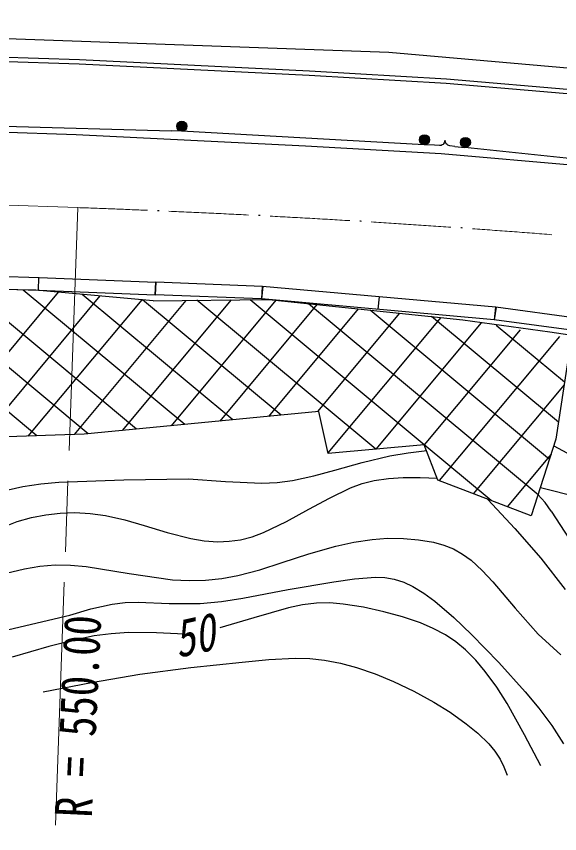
# Model space of a CAD drawing. Units: millimetres, scale not verified. Extents: x 40000 to 680000, y 20000 to 380000.
# Drawn here: x 476676 to 503492, y 262719 to 303064 of the extents above; entities that cross this region are included whole.
import ezdxf
from ezdxf.enums import TextEntityAlignment as Align

# ---------------------------------------------------------------- set-up
doc = ezdxf.new("R2010")
doc.units = ezdxf.units.MM
doc.header["$LTSCALE"] = 1000
doc.linetypes.add('CHAIN', pattern=[18.5, 12, -1.5, 3.5, -1.5])
doc.layers.add('M-BGD', color=7, linetype='Continuous', lineweight=25)
doc.layers.add('M-BMK', color=2, linetype='CHAIN', lineweight=13)
doc.styles.add('ＭＳ ゴシック', font='')
doc.styles.get('ＭＳ ゴシック').set_extended_font_data('MS Gothic')

msp = doc.modelspace()

# ---------------------------------------------------------------- linework, layer by layer
at = {"layer": 'M-BGD'}
for p, q in [((445160, 303064), (495064, 301293)), ((425456, 302593), (479779, 300715)), ((479787, 300915), (425464, 302793)), ((495064, 301293), (515662, 299487)), ((479779, 300715), (491128, 300157)), ((491138, 300356), (479787, 300915)), ((497906, 299968), (491138, 300356)), ((491128, 300157), (497892, 299768)), ((497892, 299768), (507853, 298909)), ((507871, 299108), (497906, 299968)), ((479632, 297218), (425332, 299095)), ((476085, 297636), (484333, 297419)), ((484832, 297391), (484333, 297419)), ((496810, 296725), (484832, 297391)), ((490941, 296662), (479632, 297218)), ((497844, 296906), (497845, 296949)), ((497641, 296277), (490941, 296662)), ((497309, 296697), (496810, 296725)), ((497559, 296684), (497309, 296697)), ((497603, 296685), (497559, 296684)), ((497647, 296694), (497603, 296685)), ((497695, 296714), (497647, 296694)), ((497736, 296744), (497695, 296714)), ((497767, 296775), (497736, 296744)), ((497797, 296823), (497767, 296775)), ((497815, 296873), (497797, 296823)), ((497822, 296919), (497815, 296873)), ((497851, 296854), (497844, 296906)), ((497870, 296809), (497851, 296854)), ((497898, 296765), (497870, 296809)), ((497932, 296731), (497898, 296765)), ((497974, 296701), (497932, 296731)), ((498018, 296684), (497974, 296701)), ((498067, 296674), (498018, 296684)), ((498316, 296647), (498067, 296674)), ((498316, 296647), (498813, 296594)), ((550490, 291058), (498813, 296594)), ((507530, 295424), (497641, 296277)), ((467297, 290510), (477798, 290171)), ((477773, 289551), (477793, 290171)), ((477798, 290171), (483558, 289942)), ((467277, 289890), (477773, 289551)), ((483533, 289323), (483558, 289942)), ((483558, 289942), (483533, 289323)), ((488819, 289731), (483558, 289942)), ((488804, 289732), (488779, 289112)), ((488834, 289730), (488779, 289112)), ((500337, 288707), (488819, 289731)), ((480228, 282452), (471575, 289663)), ((477646, 289541), (471916, 289667)), ((482606, 282683), (474289, 289615)), ((478743, 289443), (474421, 284257)), ((484985, 282914), (477016, 289554)), ((483434, 289027), (477646, 289541)), ((477773, 289551), (483533, 289323)), ((487363, 283145), (479932, 289338)), ((488779, 289112), (483533, 289323)), ((480804, 289260), (474975, 282266)), ((482864, 289078), (477250, 282341)), ((485048, 289043), (479525, 282416)), ((487279, 289064), (481904, 282615)), ((489742, 283376), (482904, 289074)), ((483434, 289027), (489143, 289082)), ((489478, 289048), (484312, 282849)), ((494415, 281694), (485591, 289048)), ((496809, 281912), (488215, 289074)), ((500267, 288091), (488779, 289112)), ((489143, 289082), (498720, 288090)), ((502424, 279446), (491104, 288879)), ((494578, 289219), (494523, 288602)), ((491515, 288837), (486720, 283083)), ((493552, 288625), (489128, 283316)), ((502983, 281193), (494137, 288565)), ((500322, 288709), (500267, 288091)), ((500351, 288705), (500267, 288091)), ((506754, 287832), (500337, 288707)), ((495589, 288414), (491535, 283550)), ((497626, 288203), (492056, 281520)), ((503429, 283034), (497170, 288250)), ((498720, 288090), (503013, 287484)), ((506671, 287218), (500267, 288091)), ((499614, 287934), (494415, 281694)), ((503726, 285000), (500362, 287803)), ((501546, 287596), (496809, 281912)), ((503477, 287259), (497549, 280144)), ((503013, 287484), (509003, 286591)), ((504052, 287158), (503302, 282190)), ((477689, 282355), (474503, 285010)), ((503708, 284880), (499226, 279501)), ((491604, 283557), (480017, 282432)), ((492065, 281481), (491604, 283557)), ((480017, 282432), (474201, 282241)), ((503302, 282190), (502090, 278403)), ((496809, 281912), (492065, 281481)), ((496019, 281520), (496932, 281631)), ((497482, 280170), (496809, 281912)), ((500108, 279163), (496809, 281912)), ((503211, 281870), (504068, 281404)), ((493748, 281048), (495115, 281372)), ((495115, 281372), (496019, 281520)), ((503067, 281455), (500903, 278858)), ((492400, 280667), (493748, 281048)), ((491353, 280380), (492400, 280667)), ((477881, 279992), (478779, 280063)), ((478779, 280063), (481982, 280178)), ((481982, 280178), (485176, 280233)), ((485176, 280233), (486992, 280096)), ((486992, 280096), (488799, 280021)), ((488799, 280021), (489551, 280057)), ((489551, 280057), (490308, 280155)), ((490308, 280155), (491353, 280380)), ((493175, 279789), (493747, 279996)), ((493747, 279996), (494344, 280147)), ((494344, 280147), (495044, 280249)), ((495044, 280249), (495764, 280293)), ((495764, 280293), (496612, 280292)), ((496612, 280292), (497466, 280263)), ((502090, 278403), (497482, 280170)), ((476268, 279689), (477004, 279862)), ((477004, 279862), (477881, 279992)), ((492126, 279285), (493175, 279789)), ((502539, 279804), (505453, 279068)), ((491110, 278730), (492126, 279285)), ((499944, 279221), (501274, 277785)), ((502769, 279063), (502414, 279455)), ((503070, 278641), (502769, 279063)), ((477418, 278322), (478125, 278465)), ((478125, 278465), (478840, 278546)), ((478840, 278546), (479569, 278567)), ((479569, 278567), (480319, 278524)), ((480319, 278524), (481076, 278420)), ((481076, 278420), (482039, 278204)), ((490014, 278133), (491110, 278730)), ((503070, 278641), (504424, 276566)), ((475978, 277837), (476723, 278120)), ((476723, 278120), (477418, 278322)), ((482039, 278204), (482988, 277930)), ((488882, 277585), (490014, 278133)), ((482988, 277930), (484121, 277582)), ((484121, 277582), (485293, 277285)), ((488309, 277375), (488882, 277585)), ((501274, 277785), (502557, 276311)), ((485293, 277285), (485953, 277179)), ((485953, 277179), (486615, 277132)), ((487174, 277150), (487733, 277228)), ((487733, 277228), (488309, 277375)), ((493333, 277110), (494232, 277247)), ((494232, 277247), (494998, 277300)), ((494998, 277300), (495779, 277293)), ((495779, 277293), (496521, 277229)), ((496521, 277229), (497268, 277103)), ((486615, 277132), (487174, 277150)), ((491108, 276535), (492445, 276914)), ((492445, 276914), (493333, 277110)), ((497268, 277103), (497772, 276967)), ((497772, 276967), (498252, 276775)), ((498252, 276775), (498700, 276520)), ((489788, 276098), (491108, 276535)), ((498700, 276520), (499117, 276212)), ((477840, 275918), (478598, 275982)), ((478598, 275982), (479356, 275978)), ((479356, 275978), (480115, 275914)), ((488695, 275749), (489788, 276098)), ((499117, 276212), (499669, 275711)), ((502557, 276311), (503766, 274776)), ((476177, 275575), (477085, 275794)), ((477085, 275794), (477840, 275918)), ((480115, 275914), (482240, 275553)), ((487605, 275463), (488695, 275749)), ((499669, 275711), (500189, 275157)), ((482240, 275553), (484387, 275249)), ((484387, 275249), (485206, 275211)), ((485206, 275211), (486019, 275234)), ((486019, 275234), (486816, 275318)), ((486816, 275318), (487605, 275463)), ((492344, 275142), (493374, 275292)), ((493374, 275292), (494408, 275382)), ((494408, 275382), (494870, 275364)), ((494870, 275364), (495330, 275285)), ((495330, 275285), (495793, 275135)), ((500189, 275157), (501289, 273843)), ((487856, 274339), (490099, 274771)), ((490099, 274771), (492344, 275142)), ((495793, 275135), (496241, 274927)), ((496241, 274927), (496793, 274592)), ((496793, 274592), (497332, 274193)), ((480357, 273809), (481405, 274048)), ((481405, 274048), (482042, 274130)), ((482042, 274130), (482686, 274152)), ((482686, 274152), (484215, 274088)), ((484215, 274088), (485745, 274085)), ((485745, 274085), (486797, 274181)), ((486797, 274181), (487856, 274339)), ((490804, 274017), (490110, 273873)), ((491491, 274098), (490804, 274017)), ((492150, 274107), (491491, 274098)), ((492811, 274055), (492150, 274107)), ((493812, 273891), (492811, 274055)), ((497332, 274193), (498266, 273384)), ((479315, 273509), (480357, 273809)), ((490110, 273873), (488405, 273378)), ((494806, 273667), (493812, 273891)), ((495733, 273419), (494806, 273667)), ((501289, 273843), (502432, 272572)), ((476300, 272800), (479315, 273509)), ((488405, 273378), (486717, 272876)), ((496624, 273119), (495733, 273419)), ((498266, 273384), (499145, 272543)), ((497257, 272848), (496624, 273119)), ((497858, 272526), (497257, 272848)), ((480516, 272478), (479394, 272245)), ((481363, 272591), (480516, 272478)), ((482216, 272643), (481363, 272591)), ((483595, 272634), (482216, 272643)), ((484980, 272565), (483595, 272634)), ((498372, 272180), (497858, 272526)), ((499145, 272543), (500482, 271161)), ((502432, 272572), (503546, 271547)), ((478278, 271952), (476464, 271435)), ((479394, 272245), (478278, 271952)), ((498842, 271790), (498372, 272180)), ((499355, 271277), (498842, 271790)), ((485285, 270918), (487824, 271185)), ((487824, 271185), (489131, 271312)), ((489131, 271312), (490437, 271379)), ((490437, 271379), (491163, 271362)), ((491163, 271362), (491892, 271285)), ((491892, 271285), (492683, 271134)), ((492683, 271134), (493464, 270924)), ((499823, 270725), (499355, 271277)), ((500482, 271161), (501787, 269726)), ((482771, 270593), (485285, 270918)), ((493464, 270924), (494378, 270609)), ((500384, 269951), (499823, 270725)), ((480382, 270185), (482771, 270593)), ((494378, 270609), (495286, 270232)), ((478001, 269716), (480382, 270185)), ((495286, 270232), (496297, 269750)), ((500897, 269140), (500384, 269951)), ((496297, 269750), (497279, 269215)), ((501787, 269726), (502468, 268911)), ((497279, 269215), (498093, 268708)), ((501761, 267601), (500897, 269140)), ((498093, 268708), (498882, 268147)), ((502468, 268911), (503106, 268054)), ((498882, 268147), (499458, 267677)), ((503106, 268054), (503680, 267153)), ((499458, 267677), (499997, 267161)), ((502555, 266065), (501761, 267601)), ((499997, 267161), (500295, 266799)), ((500295, 266799), (500548, 266396)), ((500548, 266396), (500735, 266011)), ((500735, 266011), (500907, 265605))]:
    msp.add_line(p, q, dxfattribs=at)
for centre, radius in [((484846, 297639), 249), ((484846, 297639), 220), ((484846, 297639), 191), ((484846, 297639), 161), ((484846, 297639), 132), ((484846, 297639), 97.5), ((484846, 297639), 67.5), ((484846, 297639), 38.7), ((484846, 297639), 7.5), ((496824, 296973), 249), ((496824, 296973), 220), ((496824, 296973), 191), ((496824, 296973), 161), ((496824, 296973), 132), ((496824, 296973), 97.5), ((496824, 296973), 67.5), ((496824, 296973), 38.7), ((496824, 296973), 7.5), ((498839, 296841), 249), ((498839, 296841), 220), ((498839, 296841), 191), ((498839, 296841), 161), ((498839, 296841), 132), ((498839, 296841), 97.5), ((498839, 296841), 67.5), ((498839, 296841), 38.7), ((498839, 296841), 7.5)]:
    msp.add_circle(centre, radius, dxfattribs=at)
for start, end in [(87.53314, 87.54169), (87.01227, 87.02081), (86.49142, 86.49994), (85.97055, 85.97906)]:
    msp.add_arc((460046, -256025), 550000, start, end, dxfattribs=at)
at = {"layer": 'M-BMK'}
for p, q in [((474924, 293795), (479704, 293624)), ((479704, 293624), (478599, 262719))]:
    msp.add_line(p, q, dxfattribs=at)
for start, end in [(87.59293, 87.95166), (87.07205, 87.48193), (86.55118, 86.96106), (86.0303, 86.44019), (85.50943, 85.91931)]:
    msp.add_arc((460046, -256025), 550000, start, end, dxfattribs=at)

# ---------------------------------------------------------------- texts
at = {"layer": 'M-BGD', "style": 'ＭＳ ゴシック', "oblique": 15, "width": 0.8}
msp.add_text('50', height=1833, rotation=12.6, dxfattribs=at).set_placement((484757, 270850), align=Align.BOTTOM_LEFT)
at = {"layer": 'M-BGD', "style": 'ＭＳ ゴシック', "width": 0.8}
msp.add_text('R = 550.00', height=1833, rotation=87.3, dxfattribs=at).set_placement((480948, 263465), align=Align.BOTTOM_LEFT)

doc.saveas('drawing.dxf')
